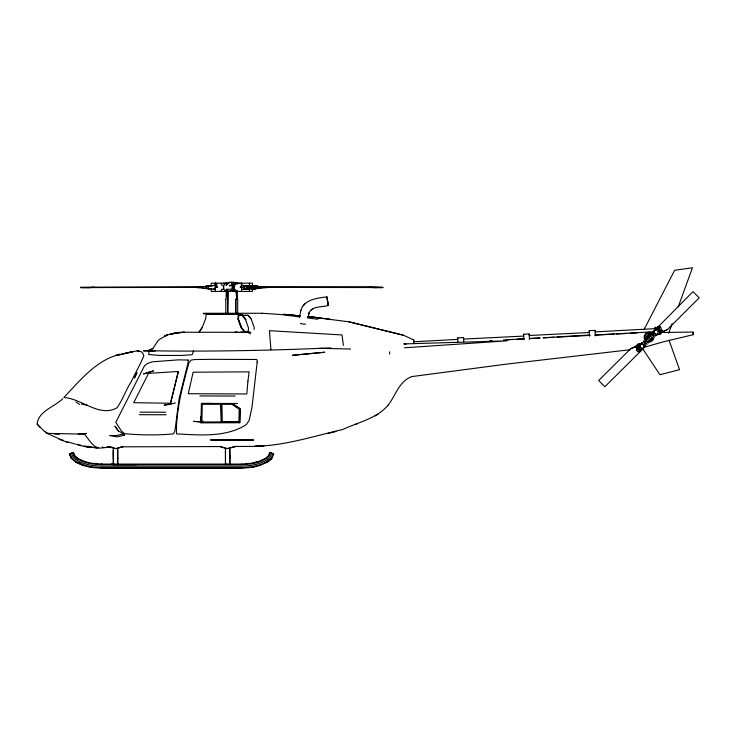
<?xml version="1.0" encoding="UTF-8"?>
<svg xmlns="http://www.w3.org/2000/svg" width="736" height="736" viewBox="0 0 736 736"><rect width="100%" height="100%" fill="white"/><g stroke="black" fill="none" stroke-linecap="round" stroke-linejoin="round"><path stroke-width="1.1" d="M113.316 457.93L113.316 464.664L111.219 464.076M113.316 458.62L113.362 449.448L113.372 464.664L114.77 464.076M117.732 464.287L117.732 457.93M226.568 283.185L211.214 283.185L211.214 285.862L215.206 285.32L206.108 286.166L206.108 288.604L208.463 288.908M216.798 287.463L216.798 283.185M229.816 455.786L229.807 464.664L228.353 464.076L117.162 464.076M229.816 456.743L229.825 449.448M249.412 283.185L249.412 285.862L241.666 285.32L244.058 285.642L244.058 289.119L241.592 289.432L249.412 288.908L249.412 291.41M255.171 288.908L257.637 288.484L244.84 288.724L244.122 288.576L244.122 286.267L245.097 285.715L255.3 285.862L244.058 285.642M389.62 354.08L389.62 351.799M645.868 345.11L644.12 347.162L644.12 345.589L645.141 344.384L643.779 343.022M663.605 332.516L693.192 332.01L693.192 334.696L663.605 341.752L643.724 347.41M225.501 464.287L225.483 449.448M229.862 464.287L229.862 457.93M413.779 343.749L413.779 339.958L403.54 335.266L349.379 321.862L307.979 316.627M113.326 450.625L113.362 456.743M225.455 449.448L225.446 464.664L226.9 464.076M116.27 448.472L123.39 446.476L116.233 448.693L107.658 446.476L114.816 448.472M226.909 448.472L219.788 446.476L226.946 448.693L235.52 446.476L228.362 448.472M693.192 334.696L693.192 332.46M648.591 333.951C649.75 332.939 649.327 335.772 648.453 334.254M647.551 339.084A2.438 2.438 0 0 1 647.984 334.889L649.952 334.88A2.438 2.438 0 0 1 650.403 335.138M226.099 299.221L226.274 290.95M232.162 403.457L240.056 408.701L239.752 422.758L200.965 422.85L201.406 403.457L211.674 403.438M238.915 421.903L201.839 421.995L202.271 404.285L221.012 404.303L221.38 421.94L238.915 421.903L239.182 409.152L231.904 404.312L221.904 404.303L222.272 421.93M239.752 422.758L240.056 408.701L232.144 403.484M200.983 422.832L201.14 416.355L201.839 421.995M227.065 294.05L227.157 290.95M254.132 329.443L254.196 327.437L251.307 319.369L248.234 315.348L240.893 315.394L238.786 315.146L237.884 314.263L206.2 314.401L205.583 318.946L202.004 327.814L199.042 332.249L202.004 327.814M241.518 291.41L241.666 283.185M101.862 464.692L101.881 464.076L90.721 463.156L84.796 461.536M101.89 464.076L101.798 464.692C92.267 464.269 81.659 463.073 74.308 456.348L72.744 452.686L69.469 454.084L71.374 458.528L75.642 462.079L83.462 465.483M227.038 296.12L227.268 290.95M231.711 282.228L231.546 285.356A3.956 3.468 -90 0 1 234.572 283.342M250.341 333.923L247.342 332.092L244.582 332.129L241.123 327.86L237.986 318.826L238.28 314.594L242.3 314.704L245.898 319.571M241.914 314.373L242.3 314.704L238.786 315.146L238.492 319.387L241.454 327.354L244.913 331.623L250.921 332.46M94.125 287.077L89.424 287.712L80.666 287.555L202.556 287.077M300.656 310.794C303.784 299.58 317.142 298.043 326.784 296.921L328.431 305.385L326.756 296.921L326.784 298.052M309.046 312.956L308.835 313.472C311.632 305.569 322.184 307.482 328.458 305.385L328.311 303.195M299.432 317.354L300.877 310.279M308.191 317.584L308.734 314.438M639.713 350.548L641.406 350.465L639.639 350.465A2.769 2.769 0 0 1 637.965 348.8C638.802 346.858 635.058 345.644 637.643 344.356L641.691 343.344L644.773 346.5L641.406 350.465L639.713 350.548C637.266 349.821 638.498 346.711 636.493 345.552L635.361 346.684L636.631 348.386L637.072 350.989L638.388 351.872L640.237 351.541L637.514 351.431M637.588 344.678L638.82 346.27L638.949 347.806A2.769 2.769 0 0 0 640.624 349.48L642.399 349.48L640.532 349.388A2.502 2.502 0 0 1 638.949 347.806L637.643 344.356L641.691 343.344M660.44 326.922L657.726 326.821L660.44 326.922L662.602 331.669L660.321 333.997L659.014 330.556A2.502 2.502 0 0 0 657.423 328.974L655.555 328.854L653.126 331.927L692.999 291.612L699.2 297.813L667.276 329.673L662.326 331.844M308.715 314.438L309.065 312.956L308.862 313.472M252.42 285.669L252.42 283.185L236.081 283.185L235.152 285.126L234.158 285.347L233.708 287.298L234.158 289.248L235.152 289.469L236.081 291.41L252.42 291.41L252.42 288.908M170.531 403.227L178.342 371.468L148.525 373.364L133.713 402.702L170.531 403.227L178.342 371.468M651.967 337.539L652.694 338.266L648.085 342.875L645.297 340.087L649.906 335.478L652.694 338.266L650.55 338.79L648.609 340.731L648.085 342.875L646.686 341.476M645.297 340.087L648.388 338.606L649.906 335.478L650.624 336.196M211.904 285.862L208.38 286.028M255.374 286.166L251.868 285.596M668.656 333.206L672.115 323.702M678.252 306.811L692.438 267.748L674.636 270.296L644.267 329.148M244.122 288.576L260.857 287.978L257.526 288.604L257.526 286.166L255.254 286.028M244.122 286.267L257.526 286.166L260.857 286.792L249.32 287.077L374.072 287.058L382.83 287.555L374.072 287.712L369.371 287.077M268.309 455.97L269.873 452.447M270.379 452.686L268.815 456.348C261.464 463.073 250.856 464.269 241.316 464.692M271.74 453.266L270.029 457.249C262.421 464.37 251.353 465.759 241.38 466.164L101.743 466.164C91.77 465.759 80.693 464.37 73.094 457.249L71.383 453.266M267.536 462.079L271.75 458.528L273.709 454.084L273.093 453.845L271.244 458.151C263.387 465.658 251.859 467.24 241.445 467.645L101.678 467.645C91.264 467.24 79.736 465.658 71.87 458.151L70.03 453.845L69.469 454.084M220.791 291.41L221.729 289.469L223.394 289.248L223.394 285.347L221.729 285.126L220.791 283.185M644.12 347.162L645.463 345.8L642.399 349.499L644.837 346.435M193.632 350.814L192.133 354.734L181.176 355.47L159.372 355.442L148.746 354.494L149.058 351.265L155.498 350.814M651.894 332.939L649.216 334.264M152.867 348.579L147.973 350.814L152.858 348.579L157.982 340.786L159.905 339.13L167.21 335.009L164.8 336.058C167.799 333.877 191.148 330.234 170.467 334.08L174.533 333.215M240.267 332.322L248.832 331.384M387.835 405.564C395.591 395.839 399.17 380.742 412.105 376.547M207.791 286.589L205.822 286.598C206.623 285.08 206.384 289.966 205.822 288.181L207.791 288.181M220.993 404.331L221.38 421.94M58.917 438.72L47.067 433.375L44.859 431.563L47.067 433.375L84.493 434.139C89.424 439.723 94.107 450.616 103.482 447.626L110.133 447.129M648.802 333.712L648.526 334.374M648.618 334.494L649.308 334.494M652.114 333.242L653.872 331.182L653.862 332.755L652.841 333.969L654.203 335.322M255.374 288.613L252.328 289.138M303.241 305.716L304.998 303.747M64.437 396.87C80.518 380.052 96.287 360.042 120.042 354.255L115.994 355.571L135.7 351.081M62.716 398.792C54.63 406.787 38.208 411.176 37.131 424.12L44.537 431.508M206.108 286.166L207.865 286.286M387.835 405.564C376.151 418.729 358.027 422.381 342.626 429.511C313.683 436.273 284.63 445.676 254.748 446.375L263.948 445.657L254.748 446.375M642.574 344.043L641.001 344.043L642.353 342.682L639.915 345.11L639.961 346.794L641.341 348.183L643.034 348.229M641.001 344.043L643.062 342.295M655.408 334.3L656.981 334.3L655.61 335.68L658.039 333.252L658.002 331.559L656.613 330.179L654.93 330.133L652.492 332.562L653.872 331.182C651.415 332.635 658.646 335.533 654.93 336.048M636.723 345.423L635.361 346.684M656.199 335.092L656.99 334.3M630.678 348.68L635.453 346.628L636.189 347.512L635.545 346.564L630.697 348.698L598.69 380.484L604.891 386.694L641.406 350.465M265.31 458.491L268.364 455.97M267.269 461.555L270.498 458.832M271.805 458.528L267.591 462.079L259.725 465.483M311.006 310.068L313.315 308.485M205.822 286.598L206.227 286.322L195.951 287.224L80.666 287.224M649.934 334.015L649.115 333.85M662.418 331.789L661.765 330.841L662.602 331.669M375.158 415.904L378.562 413.825M661.305 332.626L659.07 328.284L656.549 327.888L658.242 327.805M649.732 333.758L649.474 333.261L649.732 333.758L651.802 332.746L654.24 337.152L650.955 334.006M650.863 333.564L651.489 333.261L651.71 334.116M646.153 341.476L644.635 337.98L646.76 341.182M653.31 336.232L651.185 333.04M646.162 341.099L646.668 340.98M355.276 424.617L356.969 423.807M265.365 458.491L258.327 461.536L252.402 463.156L241.298 464.076M662.51 331.734L667.276 329.673M84.852 461.536L77.814 458.491L74.814 455.97L73.361 452.447L70.086 453.845M73.361 452.447L72.8 452.686L73.306 452.447L74.814 455.97L77.869 458.491M164.855 335.947L167.109 335.036M238.685 283.682L235.732 283.682L240.212 283.185M115.727 355.589L132.434 351.817L125.506 352.995M252.457 463.156L258.382 461.536M253.129 467.277L259.78 465.483M223.44 283.185L226.44 283.314M327.925 433.467L335.984 431.489M659.585 332.893L659.005 330.547A2.769 2.769 0 0 0 657.331 328.872L655.564 328.872L653.191 331.862L656.31 334.981L660.376 333.675M656.31 334.981L660.321 333.997M83.886 433.973L86.296 433.412L78.209 433.936M124.421 435.197L116.987 436.853L109.554 435.556L116.067 435.574L123.501 433.918L124.421 435.197L123.777 434.13L118.238 430.827L114.899 426.126L118.505 431.038M170.366 334.107L183.908 332.249L236.937 332.295M175.398 402.969L164.211 405.14L171.203 404.101M657.726 326.821L659.566 326.48M174.662 333.215L178.342 332.589L174.947 333.196M251.261 286.755L249.32 287.077L253.184 287.095M412.096 376.547L507.04 364.053L630.191 349.729M178.084 332.626L184.552 332.249L180.522 332.378M253.184 467.277L241.472 468.252L101.66 468.252L89.994 467.277L83.407 465.483L75.587 462.079M267.674 287.555L259.992 288.181L260.866 287.675L249.053 287.739L246.385 288.42L246.385 286.414L246.56 288.024L251.261 288.015L249.182 287.408L382.83 287.555M330.988 347.889C271.326 350.502 211.692 351.67 151.956 350.814M245.097 289.046L244.058 289.119L255.3 288.908L255.3 285.862M404.441 347.788L507.03 340.842L403.797 343.933L406.014 344.089M457.939 342.452L457.691 337.861L463.524 337.548L463.763 341.835M523.903 339.802L523.6 334.273L529.156 333.969L529.46 339.498M589.536 336.223L589.232 330.694L595.065 330.372L595.369 335.901M413.568 341.798L457.774 339.388M463.606 339.075L523.701 336.085M529.239 335.496L589.334 332.506M595.148 331.899L655.224 328.624M489.845 340.704L492.117 340.584M503.452 339.968L511.382 339.535M517.049 339.222L523.848 338.854M530.546 338.486L539.608 337.999M543.012 337.806L589.462 334.981M595.314 334.954L654.258 331.743M507.04 339.738L524.133 338.845M529.837 338.542L540.095 338.008M543.508 337.833L553.766 337.29M557.189 337.116L590.244 335.386M594.798 335.147L614.174 334.135M616.455 334.015L626.713 333.472M630.136 333.298L636.971 332.939M103.445 447.626L112.222 447.175M244.582 332.129L250.038 332.506M247.103 288.586L250.571 288.484M237.884 314.263L241.362 314.152L237.093 314.152M238.786 315.146L244.14 315.348M244.987 315.394L248.234 315.348L251.04 318.559M122.213 446.816L220.616 446.568M247.232 288.236L257.637 288.484M648.444 333.417L649.474 333.408M233.993 446.494L255.272 446.375M137.016 350.906L137.595 350.906M234.26 282.228L229.393 282.228L226.062 285.356A3.956 3.468 90 0 1 229.08 283.342M224.968 283.682L226.927 283.682M232.751 285.384L229.292 285.384L229.31 285.872L231.058 285.872M217.69 287.086L215.492 287.086L215.492 283.185M242.328 287.086L240.074 287.086L242.328 287.463M382.83 287.224L267.674 287.224L259.992 286.589L260.866 287.104L259.928 287.095M80.666 287.555L202.52 287.408M217.46 287.463L215.206 287.463L215.206 283.185M205.997 288.484L207.865 288.484M211.904 288.908L208.334 288.908L208.334 285.862M225.796 290.334L227.59 290.334M234.738 291.263L228.28 291.263L227.838 312.855M236.468 291.263L237.222 290.95L237.397 299.221M226.568 291.41L211.214 291.41L211.214 288.908M203.338 313.269L262.283 313.269M203.338 313.803L233.726 313.803M149.325 350.814L143.649 350.814L151.809 350.814M136.537 350.906L137.034 350.906M137.568 350.906L141.422 351.771L142.848 353.308L143.814 355.893C140.19 364.642 135.268 373.226 131.072 381.929C125.764 390.236 122.719 399.786 116.978 407.818C99.038 417.781 81.889 398.47 63.811 397.514M229.292 464.076L241.353 464.076M241.38 464.692L101.798 464.692L101.826 464.076L116.224 464.076L117.677 464.692L117.696 449.448L117.732 458.62M257.066 287.095L258.971 287.095M201.406 403.457L237.498 403.466M203.697 287.988L202.777 287.978L206.227 288.448M243.027 332.286L234.94 332.267L238.216 332.304M199.879 395.922L235.115 396.051M140.015 412.169L165.646 412.234M139.316 414.699L166.143 414.764M257.526 286.166L257.812 286.598L246.56 286.746L247.103 286.184L249.449 286.746M203.697 287.675L202.768 287.675L203.642 288.181L195.951 287.555M244.913 331.623L248.096 331.688L248.52 328.054L245.622 319.976L242.034 315.109M319.562 348.34L350.584 349.02M90.666 446.862L86.204 446.752L78.504 445.225M54.317 433.992L59.276 434.24M131.946 351.79L132.425 351.817M262.228 313.269L281.005 314.53M203.67 422.078L193.439 421.36L201.866 421.958M215.354 291.41L215.206 287.463L215.28 289.432L208.26 288.613M90.694 446.798L84.198 446.209L97.318 447.92M299.764 315.873L283.406 314.364L300.251 315.937M319.976 317.74L307.602 316.6L329.857 319.102M280.968 314.53L299.653 316.912M284.022 314.364L300.012 315.873M86.14 446.752L97.354 447.92M87.667 446.329L89.774 446.577M47.785 433.311L47.067 433.375L48.512 433.421M651.489 333.261L650.725 333.261M307.547 317.934L317.694 319.24M94.962 447.157L97.134 447.488M81.438 404.082L87.474 405.205M75.698 444.194L81.227 445.298M97.419 447.828L98.044 447.957M213.247 288.99L215.28 289.432M403.54 335.266L348.818 321.834M138.202 350.906L139.49 351.21M237.213 291.29L235.732 290.913L236.854 291.41M224.968 290.913L226.44 291.29M66.728 442.106L67.905 442.419L58.981 439.226M328.458 305.385L327.897 304.088M68.08 441.986L74.64 443.882M644.902 346.371L641.783 343.252M59.901 439.088L62.965 440.192M273.709 454.084L269.818 452.447L273.093 453.845M77.887 462.392L80.776 463.643M102.286 447.019L103.482 447.626M75.983 401.966L79.571 404.404M650.173 335.901L649.676 335.552A1.003 1.003 0 0 0 648.25 335.561L647.413 336.407A1.003 1.003 0 0 0 647.422 337.833L647.781 338.321M77.538 459.016L74.364 456.348L73.186 453.597M651.949 334.862L651.01 333.932L652.62 335.542M647.036 344.347L643.595 340.897L646.199 343.51M661.471 332.801L660.155 331.136L659.99 329.553A2.769 2.769 0 0 0 658.324 327.888L656.595 327.943M649.373 337.612L650.55 338.79M647.441 339.554L648.609 340.731M641.341 348.183L639.961 346.794L639.915 345.11M37.131 424.12L39.983 427.276M642.822 348.956L659.916 374.707L679.558 369.693L668.996 340.142M651.802 332.746L652.317 333.822M326.876 296.948L327.327 298.218M69.524 454.084L71.429 458.528M237.986 318.826L241.454 327.354M646.236 340.096L646.466 340.952M644.635 337.98L644.865 338.836M637.624 344.328L637.707 344.798M270.912 349.701L269.468 330.703L342.019 334.944L343.408 345.405M655.178 327.676L655.141 327.097L655.288 329.682M589.232 330.694L589.269 331.274M523.6 334.273L523.636 334.852M457.691 337.861L457.728 338.45M595.065 330.372L595.102 330.952M529.156 333.969L529.184 334.549M463.524 337.548L463.56 338.128M236.274 291.99L236.587 299.221L236.44 290.95M636.631 348.386L636.64 350.124M229.853 449.448L229.862 458.62M413.788 339.958L413.788 341.118M113.372 464.692L136.528 464.692M241.38 283.185L241.38 287.086M237.7 299.221L237.7 312.855M235.906 299.221L235.906 312.855M235.658 299.221L235.658 312.855M234.158 285.347L234.158 289.248M227.59 290.95L227.59 312.855M225.796 299.221L225.796 312.855M215.611 283.185L215.611 287.086M305.541 324.052A4.342 1.812 9.5 0 1 300.49 323.352M237.618 283.682A3.984 3.496 -90 0 0 233.091 285.347L233.091 289.248A3.993 3.496 90 0 0 236.146 291.29M237.746 291.428A4.554 4.002 90 0 1 232.576 289.533L232.07 287.298L232.576 285.062A4.554 4.002 90 0 1 237.746 283.167M233.11 290.886A3.956 3.468 90 0 1 231.546 289.239M227.59 282.744A4.554 3.993 90 0 0 224.103 285.062L223.588 287.298L224.103 289.533A4.554 3.993 -90 0 0 225.906 291.428M653.872 337.741A4.931 4.931 0 0 1 648.352 342.001M645.095 340.142A4.931 4.931 0 0 1 651.967 333.196M652.574 338.569A3.882 3.882 0 0 1 649.52 340.952M645.923 339.498A3.882 3.882 0 0 1 646.594 334.052A3.882 3.882 0 0 1 652.041 334.724M188.195 360.051L188.158 362.324L179.152 398.443L174.91 430.946L173.521 433.872C157.394 435.362 140.714 435.206 124.577 433.66L121.449 431.02L115.791 422.344L144.56 365.663L147.632 363.418L152.324 361.818L178.186 359.867L188.195 360.051M247.94 381.11L246.808 393.972L188.25 393.714L193.136 372.195L249.108 371.855L247.94 381.11M257.195 362.029L251.97 407.459L249.154 420.394L246.33 424.608C225.648 437.736 199.76 435.031 176.493 433.872C175.895 409.869 182.758 385.636 189.005 362.471L191.24 360.051L194.81 359.536L211.149 359.334L255.76 359.481L257.002 359.656L257.195 362.029M136.887 372.876L134.504 377.89L136.887 372.876M147.964 372.536L143.548 373.971L153.493 370.889L147.964 372.536M324.631 352.24L292.496 355.295L324.631 352.24M232.107 289.239L226.062 289.239A3.956 3.468 -90 0 0 229.08 291.254A3.956 3.468 -90 0 0 232.107 289.239M253.58 440.082L210.662 439.935L253.58 440.082"/></g></svg>
